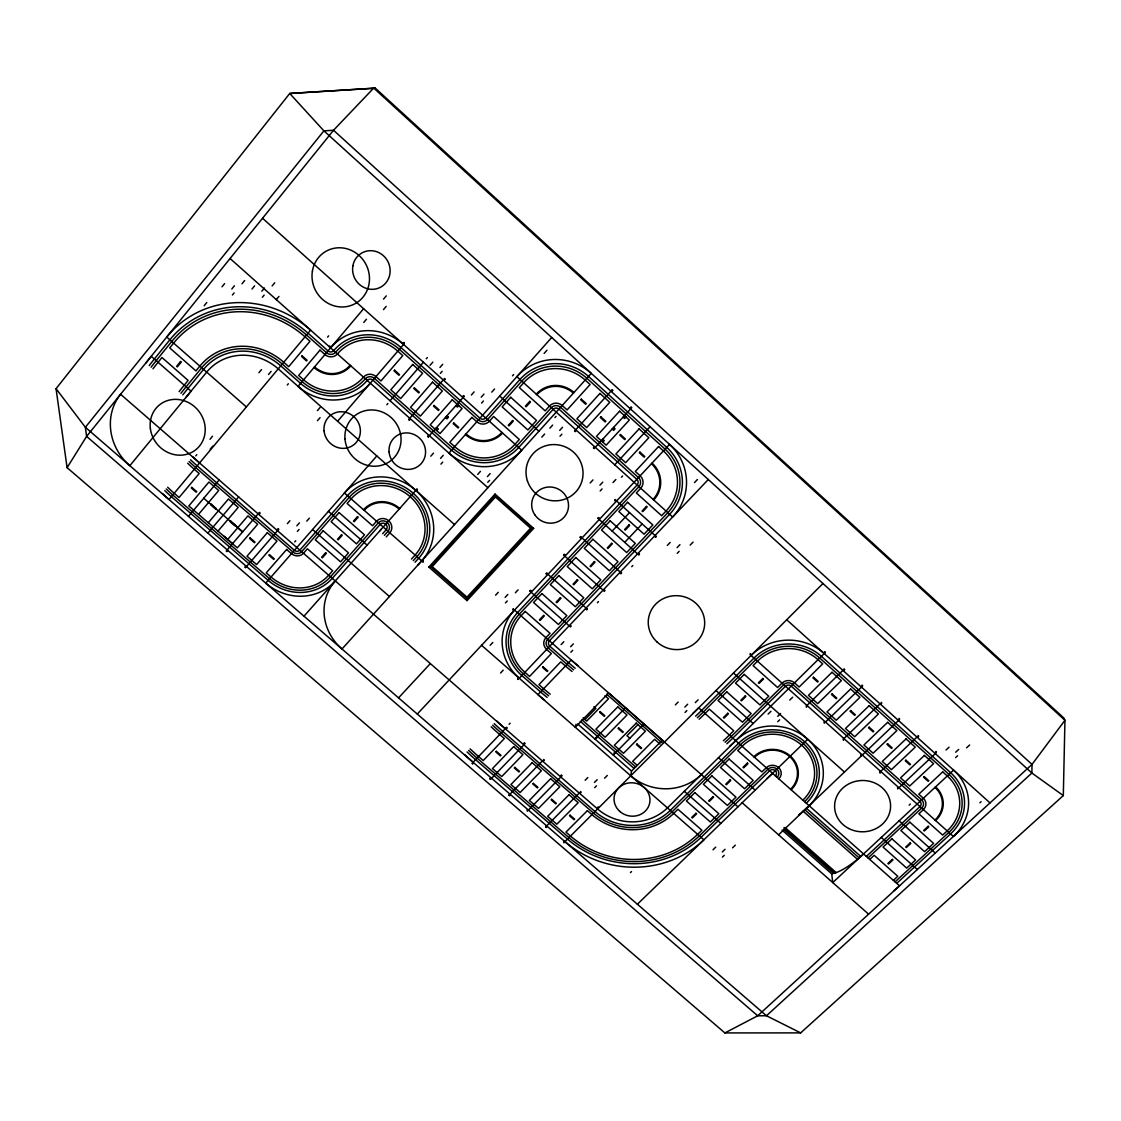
<?xml version="1.0" encoding="UTF-8"?>
<svg xmlns="http://www.w3.org/2000/svg" width="1121" height="1121" viewBox="0 0 1121 1121"><rect width="100%" height="100%" fill="white"/><g stroke="black" fill="none" stroke-linecap="round" stroke-linejoin="round"><path stroke-width="1.5" d="M1063.311 795.574L1064.95 720.285L1063.647 717.832L375.283 88.139L289.736 93.477L56.05 388.679L67.092 467.667L724.881 1032.931L800.66 1032.889L1063.311 795.574L1031.88 773.042L323.899 130.849L289.736 93.477L375.283 88.139M467.023 600.604L467.093 598.53L531.999 528.159L533.652 528.397L467.023 600.604L428.825 567.072L495.034 494.081L533.652 528.397M663.184 740.743A3.895 3.643 9.1 0 1 662.357 740.182L631.529 771.052L630.759 775.802A50.305 46.984 9.2 0 0 701.326 774.555M614.308 753.648L614.252 752.541M655.14 536.469L655.743 537.295L656.388 536.427M655.084 536.721L655.729 535.838M598.796 807.47L598.166 806.938M598.236 808.031L597.605 807.498M638.283 554.18L638.872 555.021L639.516 554.138M638.227 554.447L638.872 553.564M596.512 737.015L596.498 738.487L595.952 737.576M581.084 792.071L580.426 793.023L580.454 791.524M564.494 841.801L563.849 842.754L563.863 841.268M620.389 572.985L620.964 573.84L621.623 572.957M620.319 573.265L620.964 572.369M560.878 775.55L561.495 776.096M561.397 776.475L562.055 775.536M576.054 724.306L575.269 727.263L608.689 693.002M545.703 826.583L546.207 827.522L546.866 826.569M560.78 775.928L561.425 774.989M545.591 826.99L546.249 826.037M603.799 590.417L604.373 591.271L605.032 590.375M603.729 590.697L604.387 589.8M544.231 760.024L543.573 760.963L543.601 759.478M527.949 810.231L527.276 811.17L527.318 809.684M586.199 608.927L586.844 609.488M586.745 609.782L587.418 608.885M586.101 609.207L586.773 608.311M614.756 500.218L615.415 500.807M615.345 501.031L616.004 500.162M614.686 500.442L615.345 499.574M571.093 626.036L570.421 626.933L570.449 625.462M509.046 794.929L509.537 795.84L510.209 794.901M508.92 795.307L509.593 794.369M523.899 743.405L524.418 744.316L525.09 743.377M523.787 743.769L524.46 742.831M597.997 518.14L598.572 518.967L599.245 518.098M597.913 518.378L598.586 517.51M630.534 407.554L631.137 408.338L631.81 407.498M630.478 407.736L631.137 406.895M580.216 537.155L580.776 537.996L581.449 537.127M625.952 417.012L624.467 415.555M580.118 537.407L580.79 536.539M490.003 778.464L490.634 779.011M490.494 779.389L491.166 778.45M489.863 778.843L490.55 777.904M505.963 727.809L506.594 728.356M623.052 417.124L624.579 418.511L625.98 416.942M506.468 728.706L507.14 727.781M505.823 728.16L506.51 727.235M563.723 554.797L564.283 555.624L564.956 554.755M563.625 555.049L564.311 554.18M613.523 427.493L615.079 428.797L613.677 430.352L612.178 428.909M473.328 763.037L472.628 763.962L472.698 762.49M602.818 442.136L604.219 440.581L602.706 439.222M546.235 573.518L546.768 574.358L547.454 573.476M546.123 573.784L546.796 572.901M593.527 447.811L594.186 448.4M594.102 448.61L594.775 447.755M593.443 448.008L594.116 447.167M530.009 590.851L530.653 591.426M530.541 591.706L531.228 590.823M529.897 591.131L530.583 590.249M611.604 390.388L612.276 390.991M612.206 391.159L612.879 390.332M611.534 390.556L612.206 389.73M574.695 430.856L575.269 431.641L575.956 430.8M574.597 431.039L575.297 430.198M67.092 467.667L86.611 436.391L333.526 130.26L373.727 88.069L1064.95 720.285L1032.021 764.41L757.698 1015.794L724.881 1032.931M204.176 305.739L206.754 302.544M221.986 286.822L224.592 283.613M231.809 289.008L234.415 285.785M232.397 295.019L234.135 292.875M242.024 283.767L244.658 280.544M251.987 289.05L254.607 285.827M261.824 291.222L264.458 288.013M186.1 386.801L201.71 367.758A59.329 55.293 50.6 0 1 282.254 364.045L302.11 381.616A46.816 44.308 55.1 0 0 365.348 378.786A6.628 6.32 51.6 0 1 374.428 378.38L453.122 448.4A46.115 44.728 44.9 0 0 516.879 445.85L551.308 407.694A6.6 6.474 39.2 0 1 560.57 407.301L638.494 477.574A6.544 6.404 13.3 0 1 638.928 486.626L519.261 614.266A44.336 42.038 19.3 0 0 523.353 673.917L542.102 690.34A50.585 15.554 43.8 0 0 548.673 695.791M262.384 297.247L264.136 295.103M272.095 285.981L274.743 282.758M276.312 299.629L278.947 296.406M258.923 372.718L261.515 369.594M195.797 455.869L196.778 454.692M210.005 439.264L212.528 436.223M268.494 374.512L271.1 371.387M210.216 449.185L212.738 446.158M287.312 385.007L288.349 383.774M327.598 337.113L328.649 335.866M329.224 346.669L329.784 346.011L329.896 347.272M188.454 516.347L219.156 479.97M363.624 308.695L298.088 386.395A53.5 50.641 55.1 0 0 370.294 383.186M198.557 514.343L218.721 490.508L208.954 482.03L188.832 505.935L237.33 547.875L257.62 524.292L247.923 515.87L227.661 539.509M363.736 322.456L366.455 319.261M383.536 299.125L386.269 295.888M383.466 309.62L386.185 306.397M208.282 522.75L228.474 498.971L238.198 507.421L217.978 531.144M207.875 533.12L238.661 496.939M317.411 410.622L320.046 407.54M317.439 420.711L320.074 417.629M227.129 551.364L226.176 551.056L226.988 550.201M227.227 549.836L258.124 513.852M259.582 513.572L258.643 513.236L259.455 512.381M337.589 421.286L403.56 344.441A53.051 50.557 51.7 0 0 330.583 347.874M226.834 551.616L227.647 550.761M259.315 513.81L260.114 512.956M245.737 567.45L244.812 567.142L245.611 566.287M278.302 529.855L277.377 529.518L278.176 528.664M426.302 358.804L427.381 357.557M245.457 567.716L246.256 566.848M246.508 566.511L277.504 530.709M278.036 530.093L278.835 529.238M386.829 404.737L387.88 403.504M390.066 400.758L423.43 362.223M287.354 523.689L289.905 520.733M430.086 365.278L432.832 362.111M296.841 525.833L299.405 522.89M439.936 367.478L442.697 364.311M297.345 531.424L299.055 529.462M306.79 521.111L309.368 518.168M440.343 373.405L442.164 371.303M294.725 541.919L295.734 540.756M376.824 455.939L265.733 583.116A51.132 47.657 40.1 0 0 335.291 580.944A50.529 47.278 33 0 0 341.989 649.003L591.257 373.363A52.771 51.804 39.2 0 0 516.879 376.67L672.642 517.005A52.323 51.188 13.2 0 0 669.545 444.378L417.264 714.049M409.487 419.955L408.633 419.548L409.389 418.722M409.754 418.259L443.229 379.949M444.645 379.725L443.804 379.29L444.547 378.464M409.291 420.151L410.048 419.31M444.477 379.893L445.219 379.066M428.432 436.798L427.577 436.405L428.334 435.565M463.702 396.778L462.861 396.344L463.604 395.531M428.25 436.994L428.993 436.153M429.385 435.705L462.959 397.605M463.534 396.946L464.276 396.119M436.7 430.492L438.003 429.021L436.475 427.661L438.003 429.021M448.344 417.292L446.761 415.989L448.344 417.292L446.971 418.834L445.513 417.404M458.741 405.508L457.368 407.063L455.897 405.62M471.366 395.012L474.127 391.874M481.203 397.198L483.978 394.074M430.8 456.191L433.505 453.136M481.568 403.098L483.403 401.01M491.769 392.14L494.543 389.001M512.507 375.829L513.614 374.582M440.525 458.377L443.229 455.322M303.987 616.172L415.807 490.367M551.7 337.491L448.946 453.094A52.701 51.118 44.9 0 0 521.755 450.222L262.552 218.259M440.917 464.136L442.711 462.104M544.119 353.423L546.978 350.228M379.599 531.102L381.364 529.112M382.611 533.75L386.227 529.687A4.022 3.797 38.1 0 0 385.736 524.194A4.022 3.797 38.1 0 0 380.187 524.39L332.292 578.338A47.138 43.943 40.1 0 1 268.143 580.356L171.359 496.687A52.169 18.482 38.8 0 1 164.815 490.662M384.419 535.334L388.034 531.284A6.432 6.081 38.1 0 0 387.249 522.484A6.432 6.081 38.1 0 0 378.38 522.806L330.499 576.783A44.742 41.701 40.1 0 1 269.586 578.688L172.788 494.978A52.197 18.426 38.8 0 1 166.23 488.966M386.227 536.917L389.842 532.867A8.842 8.365 38.1 0 0 388.777 520.775A8.842 8.365 38.1 0 0 376.558 521.209L372.536 525.763L347.104 503.469L351.125 498.887A42.584 40.3 38.1 0 1 410.076 496.631A42.584 40.3 38.1 0 1 415.12 555.049L411.477 559.057M477.7 474.421L480.433 471.366M487.425 476.607L490.157 473.566M487.761 482.352L489.597 480.32M554.951 417.601L556.058 416.367M541.821 437.148L544.624 434.051M549.865 428.194L552.681 425.083M421.72 560.836L344.441 493.016A51.426 48.665 38.2 0 1 415.681 490.255A51.426 48.665 38.2 0 1 421.72 560.836L418.063 564.844M428.825 567.072L430.814 566.68L495.342 495.58L495.034 494.081M559.715 430.394L562.546 427.283M559.996 436.251L561.873 434.191M575.788 429.749L610.931 391.215M413.271 560.64L416.928 556.633A44.994 42.584 38.1 0 0 411.603 494.893A44.994 42.584 38.1 0 0 349.304 497.276L301.661 551.7A6.39 5.955 40.1 0 1 292.917 551.994L195.713 467.555A52.491 17.544 39.1 0 1 189.141 461.488M415.064 562.21L418.722 558.202A47.404 44.854 38.2 0 0 413.131 493.156A47.404 44.854 38.2 0 0 347.482 495.678L299.853 550.131A3.994 3.727 40.1 0 1 294.389 550.313L197.156 465.832A52.519 17.488 39.1 0 1 190.57 459.764M595.293 447.321L630.534 408.997M590.136 482.983L592.953 479.928M398.544 697.865L430.338 663.576M614.728 464.823L650.068 426.723M495.58 595.209L498.27 592.308M599.931 485.183L602.762 482.142M600.183 490.956L602.061 488.924M505.123 597.381L507.827 594.48M613.005 482.548L615.849 479.494M621.454 477.224L622.575 476.019M505.445 602.902L507.253 600.982M515.38 592.757L518.098 589.842M490.157 645.304L492.834 642.459M612.136 531.102L629.54 512.605M500.569 672.978L503.231 670.162M624.719 542.354L642.151 523.941M694.488 482.619L697.402 479.536M708.29 479.522L519.247 678.247A50.669 48.035 19.3 0 1 514.525 610.09L737.954 806.812M597.409 602.706L598.502 601.557M631.726 566.68L632.833 565.516M561.089 644.575L563.821 641.716M667.317 545.423L670.176 542.438M570.603 646.747L573.349 643.888M570.869 652.212L572.691 650.306M677.084 547.637L679.943 544.638M509.088 724.292L510.125 723.199M472.011 763.415L473.174 763.387M677.252 553.312L679.158 551.322M690.172 545.086L693.058 542.088M491.573 778.254L523.857 744.876M510.013 794.186L542.382 760.991M585.008 719.556L595.868 708.416L593.934 706.72M594.859 738.963L625.518 707.757M528.383 810.063L560.85 777.035M637.933 724.628L626.961 735.726L629.848 738.263M585.148 780.272L587.838 777.554M613.229 755.036L643.972 723.998M546.684 825.883L579.249 793.037M594.466 782.43L597.157 779.712M675.346 704.885L678.149 702.068M594.705 787.643L596.498 785.835M604.583 778.184L607.288 775.466M684.861 707.057L687.663 704.254M685.015 712.438L686.879 710.574M695.3 702.629L698.103 699.812M822.94 583.523L564.942 841.647A99.741 92.581 11.5 0 0 703.904 839.797L481.582 645.304M768.095 714.105L770.968 711.289M789.773 700.05L792.673 697.22M777.68 716.305L780.552 713.488M777.75 721.7L779.656 719.822M630.45 872.6L631.501 871.563M806.966 706.272L806.391 707.211L806.335 705.712M806.98 705.459L842.894 670.386M844.702 669.433L844.141 670.358L844.071 668.859M824.832 722.26L824.271 723.199L824.201 721.7M862.666 685.618L862.119 686.542L862.035 685.043M637.373 904.241L807.709 739.257M825.49 722.022L861.503 687.145M712.998 849.788L715.744 847.14M722.302 851.96L725.063 849.298M843.903 739.328L843.356 740.266L843.272 738.767M843.945 738.543L880.041 703.848M881.821 702.881L881.288 703.82L881.19 702.321M722.428 857.089L724.264 855.323M732.559 847.826L735.32 845.164M861.04 755.792L861.026 754.643M899.673 718.967L899.14 719.906L899.042 718.393M778.577 834.837L898.524 720.495M729.729 746.334A50.753 12.009 -48.3 0 0 735.74 740.673A50.627 46.886 2.4 0 1 807.582 739.145A50.627 46.886 2.4 0 1 809.124 805.705L803.112 811.17A55.63 16.212 -48.2 0 1 801.305 812.697M880.588 772.159L880.055 773.112L879.971 771.598M880.658 771.402L916.936 737.086M918.702 736.119L918.183 737.058L918.071 735.558M898.229 787.937L897.697 788.89L897.613 787.376M936.427 752.093L935.909 753.046L935.797 751.532M898.93 787.741L935.292 753.62M946.04 750.019L949.039 747.203M955.695 752.219L958.707 749.417M809.124 805.705L806.391 808.269L860.774 856.444L863.548 853.936M955.61 757.614L957.614 755.75M966.61 747.805L969.637 745.003M909.159 805.13L910.322 804.051M866.365 856.43L919.977 806.588A4.008 3.657 -4.4 0 0 919.963 801.403L791.188 686.108A4.022 3.769 -0.8 0 0 785.499 686.234L732.854 738.122A50.767 11.897 -48.3 0 1 726.842 743.784M868.06 857.929L921.686 808.101A6.418 5.843 -4.4 0 0 921.658 799.833L792.855 684.455A6.432 6.039 -0.8 0 0 783.747 684.679L731.116 736.595A50.767 11.841 -48.3 0 1 725.119 742.256M869.742 859.429L874.17 855.323L897.795 876.272L893.367 880.349M979.894 802.776L981.085 801.683M895.048 881.849L948.856 832.427A44.896 40.945 -4.4 0 0 948.997 774.387L819.717 658.013A45.022 42.262 -0.8 0 0 755.75 659.624L703.329 711.961A50.893 10.79 -48.3 0 1 697.36 717.692M896.73 883.334L950.552 833.94A47.292 43.13 -4.4 0 0 950.72 772.775L821.413 656.346A47.432 44.518 -0.8 0 0 753.999 658.055L701.592 710.42A50.893 10.734 -48.3 0 1 695.623 716.151M860.774 856.444L857.467 859.275A55.363 18.412 -48.2 0 1 836.182 872.586L831.712 873.862L782.052 830.072M833.66 873.399L783.915 829.526M800.66 1032.889L766.47 1015.766L85.378 427.283L56.05 388.679M502.74 731.368L595.027 811.562A53.766 49.899 11.5 0 0 670.302 810.399L738.627 743.237A46.676 43.215 2.4 0 1 804.836 741.85A46.676 43.215 2.4 0 1 806.279 803.182M501.227 732.952L593.485 813.089A56.092 52.07 11.5 0 0 672.025 811.898L740.35 744.764A44.294 41.015 2.4 0 1 803.182 743.461A44.294 41.015 2.4 0 1 804.57 801.669M203.742 498.228L242.612 531.915A143.838 47.586 40.1 0 1 236.419 526.352L234.415 524.502M312.577 529.49L389.449 596.526M328.439 511.33L367.113 545.156M430.814 566.68L467.093 598.53M246.382 406.951L166.735 337.057A105.486 98.312 50.6 0 1 310.615 330.12L168.991 499.518A52.141 18.567 38.7 0 1 162.447 493.506M684.314 791.3L720.859 823.375M583.074 717.86L586.717 721.069L608.521 698.747L605.046 695.693M637.246 765.335L632.664 761.327L654.608 739.314L659.204 743.349A8.59 8.029 9.1 0 0 660.073 744.022M581.883 719.766L635.677 766.89M580.328 721.349L634.122 768.46M577.749 723.984L631.529 771.052M609.488 693.633L662.357 740.182M606.685 694.151L660.773 741.766A6.25 5.829 9.1 0 0 662.105 742.663M454.523 524.572L278.232 368.851A52.729 49.142 50.6 0 0 206.684 372.13L129.84 465.705A52.449 48.119 49.7 0 1 120.578 394.284L597.591 808.984A49.87 46.283 11.5 0 0 667.443 807.905L824.229 653.571A51.454 48.301 -0.8 0 0 751.07 655.435L953.382 836.476A51.3 46.788 -4.4 0 0 953.593 770.113L832.763 882.577L831.712 873.862M531.186 592.28L569.132 625.798M718.463 757.684L755.19 790.123M785.008 827.452L836.182 872.586M783.775 827.943L834.893 873.035M742.158 802.748L868.607 914.161M547.987 574.316L586.045 608.03M804.752 809.74L859.12 857.887M803.112 811.17L857.467 859.275M230.071 258.517L487.859 487.705M564.928 556.212L603.07 590.122M716.011 690.508L753.158 723.535M881.26 837.429L917.342 869.504M495.342 495.58L531.999 528.159M582.009 537.954L620.249 572.06M733.47 673.048L844.449 772.033M899.126 820.796L935.292 853.053M599.231 519.541L637.569 553.858M499.686 396.021L538.921 431.249M616.592 500.989L655.028 535.502M786.718 619.773L989.997 802.916M224.326 536.3L226.316 538.15A143.488 48.609 40 0 0 232.495 543.699M468.578 750.439A97.037 33.938 43.8 0 0 477.098 758.104L568.992 837.597A93.505 86.793 11.5 0 0 699.364 835.818L767.969 769.23A6.334 5.857 2.4 0 1 776.909 769.076A6.334 5.857 2.4 0 1 777.133 777.371M470.077 748.87A97.065 33.84 43.8 0 0 478.597 756.535L483.221 760.556L504.352 738.571L499.714 734.535A97.541 32.411 43.8 0 1 491.166 726.8M467.079 752.009A96.995 34.036 43.8 0 0 475.598 759.674L567.478 839.111A95.846 88.965 11.5 0 0 701.073 837.317L769.679 770.758A3.952 3.657 2.4 0 1 775.284 770.659A3.952 3.657 2.4 0 1 775.424 775.844M464.584 754.615A96.938 34.205 43.8 0 0 473.09 762.266L505.277 728.734A97.667 32.033 43.8 0 1 496.715 720.985M501.227 732.938A97.569 32.299 43.8 0 1 492.68 725.217M502.754 731.354A97.611 32.201 43.8 0 1 494.193 723.634M802.86 800.156A41.925 38.815 2.4 0 0 801.543 745.073A41.925 38.815 2.4 0 0 742.088 746.306L737.744 750.566L761.888 771.935L766.246 767.717A8.702 8.057 2.4 0 1 778.549 767.493A8.702 8.057 2.4 0 1 778.857 778.885M754.489 757.292A24.886 23.037 2.4 0 1 789.73 756.605A24.886 23.037 2.4 0 1 790.557 789.254M753.858 756.745A25.741 23.835 2.4 0 1 790.319 756.03A25.741 23.835 2.4 0 1 791.188 789.815M772.551 773.308A55.812 14.713 -48.3 0 1 766.764 778.675M934.984 787.432A25.208 22.995 -4.4 0 1 934.984 820.012M935.601 786.858A26.091 23.793 -4.4 0 1 935.601 820.558M364.185 510.349A25.279 23.919 38.1 0 1 399.16 509.088M363.526 509.761A26.147 24.746 38.1 0 1 399.721 508.472M350.13 365.264A26.287 24.886 55 0 1 314.539 366.889M350.817 365.852A27.198 25.755 55 0 1 313.992 367.534M501.886 432.44A25.895 25.124 44.9 0 1 466 433.911M502.558 433.042A26.792 25.993 44.9 0 1 465.425 434.556M536.917 394.732A25.937 25.461 39.2 0 1 573.363 393.149M536.244 394.116A26.834 26.344 39.2 0 1 573.966 392.49M651.441 463.73A25.713 25.152 13.3 0 1 653.067 499.377M652.044 463.085A26.61 26.035 13.3 0 1 653.725 499.966M573.616 669.868A50.879 14.643 43.8 0 1 567.03 664.361L548.197 647.798A6.334 6.011 19.3 0 1 547.651 639.264L667.836 512.675A45.779 44.784 13.2 0 0 665.075 449.157L586.844 378.253A46.171 45.33 39.2 0 0 521.811 381.112L487.537 419.59A6.586 6.39 44.9 0 1 478.387 419.969L399.37 349.318A46.423 44.237 51.6 0 0 335.557 352.302A6.684 6.334 55 0 1 326.491 352.723L306.537 334.997A98.886 92.16 50.6 0 0 171.737 341.457L156.211 360.654A52.211 7.889 -48.1 0 0 151.111 367.184M575.185 668.242A50.907 14.587 43.8 0 1 568.585 662.721L549.766 646.158A3.952 3.755 19.3 0 1 549.43 640.82L669.629 514.301A48.245 47.194 13.2 0 0 666.757 447.363L588.497 376.418A48.651 47.755 39.2 0 0 519.962 379.444L485.687 417.951A4.12 3.994 44.9 0 1 479.97 418.189L400.94 347.496A48.904 46.606 51.6 0 0 333.694 350.635A4.176 3.952 55 0 1 328.019 350.901L308.065 333.175A101.366 94.472 50.6 0 0 169.86 339.803L154.348 359.014A52.225 7.973 -48.1 0 0 149.233 365.544M544.554 700.079A50.543 15.708 43.8 0 1 537.982 694.628L571.206 660.003A50.935 14.489 43.8 0 0 577.791 665.51M550.229 694.179A50.613 15.498 43.8 0 1 543.657 688.714L538.963 684.623L560.752 661.866L565.46 666A50.865 14.699 43.8 0 0 572.046 671.493M547.132 697.388A50.571 15.61 43.8 0 1 540.56 691.951L521.811 675.543A46.704 44.28 19.3 0 1 517.482 612.711L637.12 485.001A4.092 3.994 13.3 0 0 636.84 479.34L558.931 409.109A4.12 4.05 39.2 0 0 553.157 409.361L518.715 447.489A48.581 47.124 44.9 0 1 451.553 450.152L372.873 380.187A4.148 3.952 51.6 0 0 367.212 380.439A49.324 46.69 55.1 0 1 300.596 383.41L280.74 365.852A56.849 52.981 50.6 0 0 203.574 369.398L187.964 388.427A52.07 6.628 -48.2 0 0 182.807 394.886M692.722 713.587A50.907 10.621 -48.3 0 0 698.677 707.841L899.532 885.814A55.195 19.856 -48.2 0 1 893.591 890.943M699.098 719.234A50.879 10.86 -48.3 0 0 705.067 713.502L709.397 709.187L733.723 730.766L729.393 735.054A50.781 11.771 -48.3 0 1 723.381 740.729M800.408 813.44A55.63 16.212 -48.2 0 1 798.502 814.967M199.566 462.945A52.547 17.404 39.1 0 1 192.98 456.878M167.66 487.257A52.211 18.37 38.8 0 0 174.217 493.268L179.08 497.5L199.174 473.524L194.269 469.279A52.477 17.6 39 0 1 187.697 463.211M180.943 393.261A52.084 6.712 -48.2 0 1 186.114 386.801M146.122 362.826A52.225 8.085 -48.1 0 1 151.223 356.282L191.06 391.145A52.056 6.516 -48.2 0 0 185.904 397.591M152.974 368.809A52.197 7.819 -48.1 0 1 158.089 362.293L161.956 357.515L188.132 380.425L184.236 385.176A52.084 6.782 -48.2 0 0 179.08 391.635M1032.021 764.41L1031.88 773.042L766.47 1015.766L757.698 1015.794L86.611 436.391L85.378 427.283L323.899 130.849L333.526 130.26L1032.021 764.41M435.845 428.909C436.98 431.781 437.961 426.765 435.845 428.909M446.172 417.18C447.321 420.067 448.302 415.022 446.172 417.18M456.569 405.396C457.648 408.31 458.783 403.224 456.569 405.396M602.019 440.469C603.112 443.37 604.219 438.311 602.019 440.469M612.865 428.684C613.972 431.599 615.079 426.512 612.865 428.684M623.766 416.83C624.873 419.758 625.994 414.644 623.766 416.83M173.615 343.096L169.719 347.916L195.923 370.897L199.846 366.119A61.795 57.591 50.6 0 1 283.753 362.251L288.728 366.651L309.999 341.26L305.01 336.832A96.42 89.862 50.6 0 0 173.615 343.096M180.551 361.508L176.656 366.301L177.342 366.889L181.238 362.111L180.551 361.508M191.803 487.355L191.285 487.971L196.161 492.203L196.693 491.587L191.803 487.355M302.11 355.861L301.549 356.52L306.523 360.934L307.084 360.275L302.11 355.861M319.975 350.116L298.662 375.423L303.637 379.823A44.308 41.939 55.1 0 0 363.498 377.132A9.122 8.688 51.6 0 1 375.983 376.572L380.93 380.972L402.775 355.595L397.801 351.153A43.929 41.869 51.6 0 0 337.421 353.956A9.192 8.702 55 0 1 324.95 354.544L319.975 350.116M211.309 504.254L210.79 504.87L215.652 509.088L216.171 508.472L211.309 504.254M230.758 521.111L230.225 521.727L235.074 525.931L235.606 525.315L230.758 521.111M404.022 342.508L404.135 343.783L404.022 342.508M250.123 537.898L249.605 538.514L254.439 542.704L254.957 542.088L250.123 537.898M394.578 370.196L394.017 370.855L398.964 375.283L399.538 374.624L394.578 370.196M267.302 532.699L246.984 556.226L256.611 564.564L276.971 541.093L267.302 532.699M412.696 364.465L390.823 389.786L400.687 398.572L422.603 373.321L412.696 364.465M269.446 554.643L268.914 555.259L273.734 559.435L274.267 558.819L269.446 554.643M414.378 387.852L413.803 388.511L418.736 392.911L419.31 392.252L414.378 387.852M286.626 549.486L266.238 572.873L271.044 577.035A42.346 39.473 40.1 0 0 328.705 575.213L332.643 570.757L307.392 548.786L303.455 553.27A8.786 8.197 40.1 0 1 291.446 553.662L286.626 549.486M432.496 382.163L410.552 407.343L420.389 416.101L442.375 390.991L432.496 382.163M323.184 530.765L315.267 539.804L340.56 561.831L348.505 552.877L323.184 530.765M339.103 512.605L331.129 521.699L356.478 543.867L364.493 534.829L339.103 512.605M434.093 405.452L433.519 406.096L438.437 410.482L439.012 409.838L434.093 405.452M452.225 399.791L430.212 424.831L440.021 433.561L462.062 408.59L452.225 399.791M325.622 552.779L321.671 557.263L322.33 557.838L326.281 553.354L325.622 552.779M341.499 534.773L337.519 539.285L338.178 539.86L342.157 535.348L341.499 534.773M357.487 516.613L353.479 521.167L354.138 521.741L358.16 517.187L357.487 516.613M453.753 422.981L453.178 423.626L458.083 427.998L458.657 427.353L453.753 422.981M471.885 417.376L449.801 442.277L454.692 446.62A43.635 42.332 44.9 0 0 515.057 444.224L519.317 439.474L493.632 416.466L489.373 421.244A9.052 8.786 44.9 0 1 476.803 421.762L471.885 417.376M416.928 489.106L417.026 490.325L416.928 489.106M510.728 397.282L502.166 406.895L527.893 429.974L536.497 420.431L510.728 397.282M523.661 382.779L519.345 387.628L545.142 410.846L549.472 406.04A9.066 8.898 39.2 0 1 562.196 405.508L567.1 409.922L590.108 384.531L585.19 380.075A43.705 42.906 39.2 0 0 523.661 382.779M512.563 420.529L508.289 425.307L508.962 425.91L513.236 421.132L512.563 420.529M529.757 401.36L525.455 406.166L526.113 406.769L530.429 401.963L529.757 401.36M422.925 560.794L423.023 561.985L422.925 560.794M581.323 399.146L580.734 399.805L585.638 404.247L586.227 403.588L581.323 399.146M495.44 497.009L432.23 566.637L466.981 597.143L530.541 528.201L495.44 497.009M599.945 393.429L576.895 418.764L586.675 427.577L609.754 402.327L599.945 393.429M600.926 416.872L600.324 417.516L605.214 421.944L605.816 421.286L600.926 416.872M619.549 411.197L596.428 436.377L606.181 445.163L629.315 420.053L619.549 411.197M620.459 434.528L619.857 435.172L624.719 439.572L625.322 438.928L620.459 434.528M639.082 428.895L615.905 453.935L625.616 462.693L648.821 437.722L639.082 428.895M639.923 452.113L639.32 452.772L644.169 457.158L644.771 456.513L639.923 452.113M658.559 446.536L635.299 471.437L640.147 475.808A8.996 8.8 13.3 0 1 640.736 488.266L636.35 492.946L661.614 515.702L666.028 511.05A43.327 42.388 13.2 0 0 663.408 450.936L658.559 446.536M513.222 608.955L513.306 610.132L513.222 608.955M525.203 611.407L521.041 615.835A41.953 39.781 19.3 0 0 524.894 672.306L529.588 676.411L551.35 653.585L546.642 649.451A8.702 8.253 19.3 0 1 545.885 637.709L550.061 633.309L525.203 611.407M541.919 593.584L533.54 602.509L558.426 624.481L566.834 615.611L541.919 593.584M558.776 575.619L550.327 584.63L575.283 606.713L583.761 597.773L558.776 575.619M575.76 557.515L567.254 566.581L592.266 588.805L600.814 579.795L575.76 557.515M592.897 539.257L584.307 548.407L609.39 570.757L618.007 561.677L592.897 539.257M610.174 520.845L601.515 530.065L626.667 552.555L635.341 543.391L610.174 520.845M627.578 502.278L618.862 511.582L644.071 534.199L652.828 524.964L627.578 502.278M543.587 615.443L539.411 619.871L540.056 620.445L544.231 616.018L543.587 615.443M560.388 597.633L556.17 602.103L556.815 602.664L561.032 598.208L560.388 597.633M577.329 579.669L573.069 584.181L573.728 584.756L577.974 580.258L577.329 579.669M594.396 561.579L590.122 566.119L590.767 566.694L595.055 562.153L594.396 561.579M611.618 543.321L607.302 547.903L607.946 548.477L612.262 543.909L611.618 543.321M628.965 524.922L624.621 529.532L625.266 530.121L629.624 525.511L628.965 524.922M646.467 506.37L642.081 511.022L642.739 511.61L647.125 506.958L646.467 506.37M518.042 678.275L518.126 679.424L518.042 678.275M543.068 666.799L542.508 667.387L547.202 671.507L547.777 670.919L543.068 666.799M496.351 751.322L495.804 751.883L500.442 755.904L500.989 755.33L496.351 751.322M513.642 746.628L492.469 768.558L501.704 776.559L522.904 754.685L513.642 746.628M514.861 767.367L514.315 767.927L518.939 771.935L519.485 771.374L514.861 767.367M532.167 762.714L510.924 784.532L520.144 792.491L541.401 770.744L532.167 762.714M600.183 711.681L599.623 712.255L604.233 716.305L604.808 715.73L600.183 711.681M533.316 783.355L532.769 783.929L537.379 787.909L537.926 787.348L533.316 783.355M617.769 706.889L595.938 729.14L605.144 737.212L627.003 715.016L617.769 706.889M550.621 778.745L529.336 800.45L538.514 808.381L559.827 786.746L550.621 778.745M618.624 727.865L618.063 728.454L622.659 732.489L623.234 731.915L618.624 727.865M551.714 799.301L551.168 799.862L555.75 803.841L556.31 803.281L551.714 799.301M636.224 723.129L614.336 745.255L623.514 753.298L645.416 731.228L636.224 723.129M569.02 794.733L547.679 816.312L556.829 824.229L578.198 802.706L569.02 794.733M637.022 744.022L636.448 744.596L641.03 748.618L641.604 748.043L637.022 744.022M570.057 815.191L569.496 815.752L574.078 819.717L574.625 819.157L570.057 815.191M587.362 810.665L565.951 832.132L570.519 836.07A91.165 84.621 11.5 0 0 697.654 834.332L701.886 830.227L677.939 809.264L673.735 813.398A58.432 54.242 11.5 0 1 591.944 814.631L587.362 810.665M750.397 653.683L750.439 654.86L750.397 653.683M726.758 691.853L718.057 700.541L742.424 722.19L751.154 713.559L726.758 691.853M744.274 674.38L735.502 683.137L759.926 704.913L768.726 696.211L744.274 674.38M757.502 661.194L753.088 665.594L777.568 687.495L782.01 683.109A8.842 8.295 -0.8 0 1 794.523 682.815L799.175 686.991L822.702 663.87L818.036 659.68A42.612 39.992 -0.8 0 0 757.502 661.194M727.767 713.25L723.423 717.566L724.054 718.127L728.398 713.811L727.767 713.25M745.227 695.931L740.841 700.275L741.471 700.835L745.857 696.491L745.227 695.931M762.812 678.457L758.399 682.843L759.043 683.404L763.457 679.032L762.812 678.457M824.818 651.791L824.846 652.968L824.818 651.791M694.866 792.659L686.388 800.983L710.35 822.001L718.855 813.734L694.866 792.659M711.919 775.914L703.371 784.308L727.403 805.438L735.965 797.115L711.919 775.914M729.098 759.043L720.495 767.507L744.582 788.75L753.214 780.37L729.098 759.043M813.538 677.252L812.935 677.855L817.587 682.03L818.19 681.428L813.538 677.252M832.02 672.264L808.465 695.314L817.741 703.624L841.339 680.643L832.02 672.264M695.959 813.3L691.727 817.419L692.344 817.966L696.575 813.846L695.959 813.3M712.956 796.695L708.682 800.856L709.313 801.403L713.573 797.241L712.956 796.695M730.079 779.964L725.791 784.154L726.408 784.714L730.71 780.51L730.079 779.964M747.357 763.107L743.027 767.325L743.643 767.885L747.973 763.653L747.357 763.107M832.132 693.955L831.53 694.544L836.168 698.705L836.77 698.117L832.132 693.955M850.629 689.009L827.018 711.919L836.266 720.214L859.905 697.346L850.629 689.009M850.671 710.588L850.054 711.19L854.678 715.338L855.295 714.75L850.671 710.588M869.167 705.684L845.486 728.482L854.706 736.735L878.416 714.007L869.167 705.684M869.139 727.179L868.523 727.767L873.133 731.901L873.749 731.312L869.139 727.179M887.65 722.316L863.913 744.989L873.105 753.214L896.87 730.612L887.65 722.316M887.552 743.713L886.935 744.302L891.531 748.422L892.148 747.833L887.552 743.713M906.062 738.893L882.269 761.439L891.433 769.637L915.254 747.161L906.062 738.893M905.908 760.192L905.292 760.781L909.874 764.886L910.49 764.298L905.908 760.192M924.419 755.414L900.569 777.834L909.706 786.003L933.583 763.653L924.419 755.414M924.194 776.615L923.578 777.189L928.146 781.295L928.763 780.72L924.194 776.615M942.719 771.879L918.814 794.172L923.368 798.25A8.814 8.043 -4.4 0 1 923.382 809.628L918.87 813.818L942.635 835.075L947.161 830.913A42.486 38.745 -4.4 0 0 947.287 775.984L942.719 771.879M891.938 838.816L883.04 847.084L906.693 868.102L915.619 859.891L891.938 838.816M909.86 822.183L900.878 830.521L924.587 851.652L933.597 843.384L909.86 822.183M892.344 859.387L887.902 863.492L888.519 864.039L892.961 859.933L892.344 859.387M910.196 842.894L905.726 847.028L906.343 847.574L910.813 843.44L910.196 842.894M928.188 826.275L923.676 830.437L924.293 830.997L928.805 826.822L928.188 826.275M848.765 828.517A27.997 25.643 -1.8 0 0 890.592 805.831A27.997 25.643 -1.8 0 0 848.429 784.097A27.997 25.643 -1.8 0 0 848.765 828.517M150.34 428.306A28.852 26.554 49.7 0 0 194.199 450.908A28.852 26.554 49.7 0 0 188.524 402.593A28.852 26.554 49.7 0 0 150.34 428.306M352.877 265.915A19.505 18.567 63 0 0 377.805 288.405A19.505 18.567 63 0 0 383.41 255.7A19.505 18.567 63 0 0 352.877 265.915M312.409 271.072A29.959 28.361 61.4 0 0 350.719 305.585A29.959 28.361 61.4 0 0 359.098 255.49A29.959 28.361 61.4 0 0 312.409 271.072M619.871 811.478A18.034 16.661 11.4 0 0 649.563 803.589A18.034 16.661 11.4 0 0 626.569 783.411A18.034 16.661 11.4 0 0 619.871 811.478M324.025 430.758A18.763 17.754 47.6 0 0 352.709 445.555A18.763 17.754 47.6 0 0 349.78 413.859A18.763 17.754 47.6 0 0 324.025 430.758M389.057 451.833A18.679 17.852 43.8 0 0 417.699 466.616A18.679 17.852 43.8 0 0 415.092 435.018A18.679 17.852 43.8 0 0 389.057 451.833M344.988 439.11A28.81 27.408 46.2 0 0 389.071 461.936A28.81 27.408 46.2 0 0 384.867 413.215A28.81 27.408 46.2 0 0 344.988 439.11M657.242 642.165A28.249 26.946 7.3 0 0 703.974 628.979A28.249 26.946 7.3 0 0 668.186 596.764A28.249 26.946 7.3 0 0 657.242 642.165M534.703 514.651A18.539 17.978 26.6 0 0 566.567 513.614A18.539 17.978 26.6 0 0 549.024 487.004A18.539 17.978 26.6 0 0 534.703 514.651M527.431 480.909A28.698 27.955 29.3 0 0 575.788 491.923A28.698 27.955 29.3 0 0 560.346 445.303A28.698 27.955 29.3 0 0 527.431 480.909"/></g></svg>
